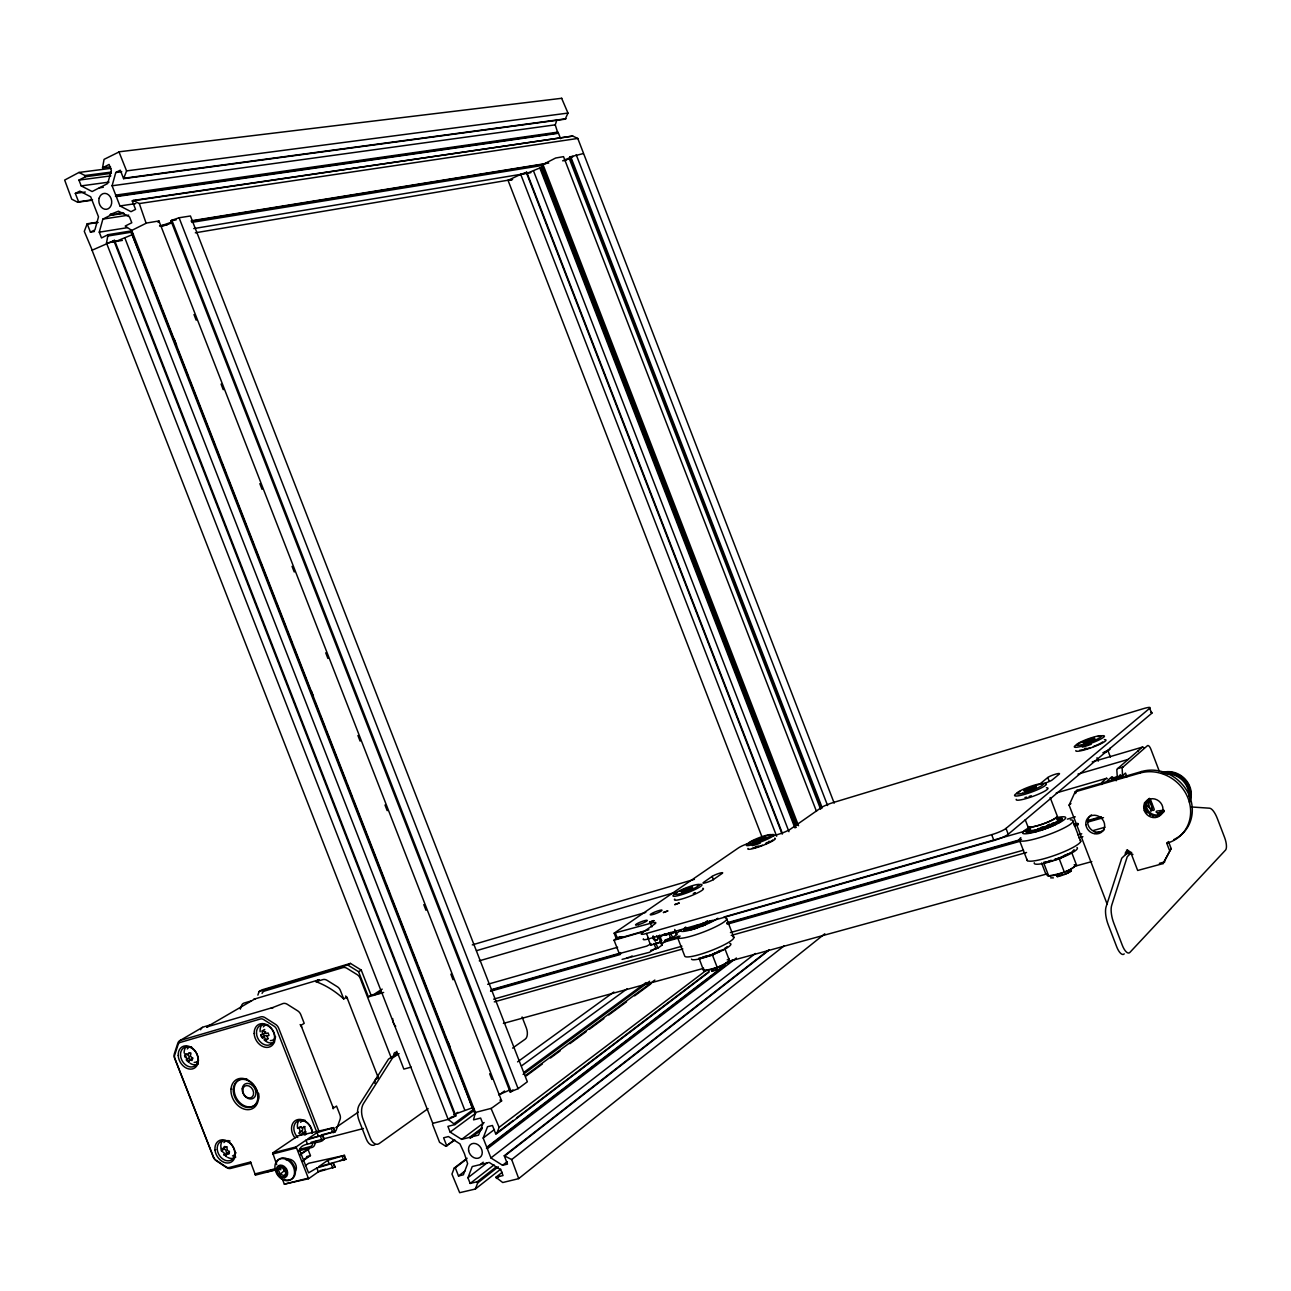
<?xml version="1.0" encoding="UTF-8"?>
<svg xmlns="http://www.w3.org/2000/svg" width="1291" height="1291" viewBox="0 0 1291 1291"><rect width="100%" height="100%" fill="white"/><g stroke="black" fill="none" stroke-linecap="round" stroke-linejoin="round"><path stroke-width="1.5" d="M650.277 944.189L646.726 946.125L619.277 953.613L620.455 952.58M619.277 953.613L614.032 940.122L617.727 937.395M224.069 1154.977L224.198 1153.008L221.406 1150.846L221.552 1148.57L224.489 1148.441L224.618 1146.456L226.732 1147.199L227.571 1150.701L229.395 1151.346L229.233 1153.621L227.426 1152.976L226.167 1155.735L225.118 1155.51L224.069 1154.977L226.603 1153.299L225.764 1149.813L223.956 1149.168L221.406 1150.846M228.701 1154.041L228.83 1152.072M299.722 1150.281L299.867 1149.2C302.562 1139.985 330.722 1145.666 322.185 1135.209L307.742 1138.969L317.021 1132.627L333.804 1127.608L297.963 1135.838L272.708 1152.976L276.726 1164.676M312.487 1144.504A5.067 3.889 58.4 0 1 310.292 1146.586L299.302 1149.426L308.549 1172.873L316.844 1168.016L333.078 1163.11L335.208 1166.886L318.344 1171.825L308.565 1178.731L296.123 1146.908L305.967 1140.179L322.185 1135.209M184.597 1055.812L185.258 1053.763L188.308 1054.489L188.889 1052.714L190.874 1053.989L190.277 1055.764L192.649 1058.539L191.972 1060.589L190.261 1059.475L188.357 1061.638L187.324 1061.121L186.307 1056.909L184.597 1055.812L187.179 1054.263L189.551 1057.022L186.372 1060.347M1150.975 810.651L1151.007 810.49A5.454 2.114 46.4 0 0 1150.991 809.909M131.811 230.831L108.008 234.688L101.505 237.947L99.262 232.17L102.877 219.099L110.09 215.452L124.033 213.322M560.601 138.702L558.503 133.263L116.303 196.603L112.091 185.775L115.754 172.542L120.289 170.186L123.597 178.658L565.216 119.159L567.975 113.075L561.65 98.31M110.09 215.452L110.364 214.419L114.35 213.806M482.334 1127.737L469.44 1137.419L461.629 1139.372L450.139 1132.094L447.912 1126.381L454.932 1124.59L448.187 1119.426L106.508 243.047L108.008 234.688M123.597 178.658L126.566 170.896L119.014 151.967L104.055 159.374L102.538 167.846L110.526 166.829M188.357 1061.638L192.843 1057.926M240.336 1009.142L241.482 1005.737A6.326 4.89 61.2 0 1 244.144 1003.026L250.793 1001.041M257.877 995.119L259.088 991.536L261.847 989.907L350.442 963.393L361.254 970.074L371.066 995.216L368.403 996.878L358.575 971.703L347.763 965.006L259.088 991.536M115.432 196.167L557.777 132.925L555.243 124.84L557.002 119.643M265.543 1031.525L265.042 1033.01L260.814 1035.043L261.75 1037.431L264.881 1037.867L265.704 1039.949L267.64 1039.384L267.334 1035.834L269.028 1035.35L268.092 1032.945L266.398 1033.429L263.106 1030.557L262.202 1030.993L262.509 1034.559L260.814 1035.043M315.956 1141.228L314.697 1144.778A6.697 5.148 58.4 0 1 311.809 1147.505L298.624 1150.91M467.1 1158.221L454.271 1168L451.947 1174.084L459.661 1192.69L475.33 1189.043L500.714 1169.13M469.44 1137.419L470.36 1137.984L481.963 1128.641M496.244 1166.87L477.218 1181.749L470.166 1183.444L467.939 1177.747L472.232 1166.564L480.058 1164.643L483.254 1162.19M768.29 950.273L504.248 1155.768L507.508 1164.111L502.554 1165.305L490.919 1157.93L483.173 1138.049L487.514 1126.72L492.452 1125.478L495.696 1133.821L496.745 1133.563L709.356 971.8M480.058 1164.643L489.176 1162.433L500.811 1169.807L503.038 1175.552L495.905 1177.263L502.732 1182.524L518.579 1178.683L824.82 933.764M475.33 1189.043L477.686 1182.943L498.294 1166.822M496.745 1133.563L499.133 1127.333L706.145 970.429M647.759 937.686L650.664 945.173L660.346 942.43L661.621 940.639L659.507 935.184M660.346 942.43L661.621 940.639M674.16 932.57L675.403 930.795L674.16 932.57L664.526 935.313L664.139 934.329L658.943 938.041M834.196 803.147L577.787 138.444L572.736 136.071L133.215 200.428L132.263 200.912L135.555 209.368L131.004 211.676L119.95 205.947L116.303 196.603M1107.178 904.2L1069.093 805.132L1075.161 791.851L1077.017 790.27L1141.583 771.534A38.504 34.792 39.6 0 1 1188.624 794.013A38.504 34.792 39.6 0 1 1173.729 839.634M1075.5 793.594L1077.017 790.27M1125.526 854.577A3.066 2.743 40.6 0 1 1127.188 851.043A3.066 2.743 40.6 0 1 1130.981 853.077L1137.678 870.473L1163.11 863.582L1171.147 848.558L1168.468 841.554L1166.774 843.249L1169.452 850.269M1163.11 863.582L1171.147 848.558M130.988 231.912L131.73 230.427L146.577 223.036L158.938 220.955L501.618 1100.9L491.419 1108.307L475.427 1112.439L473.765 1111.567L130.988 231.912L149.336 276.871M133.376 234.22L113.673 242.337M305.999 1131.868L304.482 1131.771L300.932 1134.87L299.141 1133.062L300.206 1131.642L298.883 1127.398L304.724 1127.721L305.806 1134.418M158.115 222.455L158.938 220.955M518.708 1178.57L511.688 1159.56L504.248 1155.768M299.141 1133.062L302.691 1129.964L302.417 1128.237L300.868 1126.672L298.382 1128.334M300.932 1134.87L303.514 1133.546L305.063 1135.112M286.505 1168.871L280.002 1174.342A9.908 6.229 78 0 0 278.275 1169.888A9.957 1.598 -45.4 0 0 280.55 1166.87A9.779 4.68 3 0 1 284.553 1168.307A9.925 6.229 78 0 1 286.279 1172.744A9.957 1.581 -45.4 0 1 284.004 1175.746A9.779 4.712 2.9 0 0 280.002 1174.326M432.695 1123.17L92.081 250.325M1138.404 750.555L1138.178 751.54M92.403 250.083L114.56 240.368L455.852 1115.86L448.187 1119.426L432.743 1123.364L432.566 1124.38L439.569 1142.309L445.815 1146.295L454.884 1140.034M796.499 825.53L541.332 165.329L555.63 158.018L563.538 156.647L816.477 811.377M526.793 173.365L540.848 167.556L795.934 827.515M305.434 1165.563L308.694 1163.288L344.632 1155.348L327.833 1160.286L318.619 1166.774L346.117 1159.14L340.082 1160.561M1075.161 791.851L1139.84 773.099L1141.583 771.534M1111.486 778.812L1122.654 775.568L1125.494 773.067L1126.93 776.811M1069.093 805.132L1070.949 803.535M317.021 1132.627L318.506 1136.403L335.289 1131.4L322.056 1134.741M643.499 938.831A10.861 1.646 -21.2 0 0 648.631 938.864L993.909 840.489A11.797 1.904 -20 0 0 1008.239 834.244L1151.669 713.342L1149.732 708.275A10.36 1.404 -19.7 0 0 1143.358 708.662L832.985 802.631A9.57 1.243 -20.6 0 0 821.173 807.666L790.415 829.161A9.747 1.307 -20.8 0 1 778.263 834.357L772.776 836.003M648.873 929.714L617.518 938.702L616.21 938.444L614.161 933.183L650.503 923.339A10.731 1.581 -21.2 0 1 654.666 924.066L642.353 932.683A10.861 1.63 -21.2 0 0 646.533 933.458L991.666 834.664A11.797 1.872 -20 0 0 1005.996 828.419L1149.732 708.275M1047.759 777.537L1040.788 783.266A6.471 0.952 -19.9 0 0 1044.5 783.25A6.471 0.952 -19.9 0 0 1052.294 779.877L1059.201 774.164A6.439 0.952 -19.9 0 0 1055.489 774.197A6.439 0.952 -19.9 0 0 1047.759 777.537L1049.147 781.136M1163.82 811.41L1160.012 813.346L1156.542 812.572A5.471 1.759 11.6 0 1 1156.236 812.152A4.809 1.614 15.4 0 1 1157.43 810.99A5.487 1.759 11.6 0 1 1158.317 810.877L1163.772 810.167M496.373 1178.473L499.536 1175.972M495.905 1177.263L502.231 1172.293M502.554 1165.305L507.298 1161.593M511.688 1159.56L784.25 945.787M505.297 1155.51L769.21 950.031M470.166 1183.444L494.017 1164.853M490.919 1157.93L755.364 953.484M467.939 1177.747L487.062 1162.933M466.519 1159.189L455.287 1167.742L458.515 1175.988L464.873 1171.082M486.755 1147.263L723.154 966.523M486.417 1148.151L724.429 966.088M727.624 963.635L732.417 959.971M487.336 1148.732L736.403 958.003M495.696 1133.821L513.285 1120.443M516.497 1118.006L708.404 972.058M483.173 1138.049L494.421 1129.528M470.36 1137.984L481.624 1129.528M461.629 1139.372L484.157 1122.524M445.815 1146.295L453.867 1140.292M510.139 1091.976L518.111 1088.668L527.341 1081.793L190.439 215.984L179.078 217.759L171.881 220.261L170.928 220.745L510.139 1091.976L512.963 1089.894M454.932 1124.59L474.41 1110.26M523.097 1074.435L649.68 981.257M473.765 1111.567L451.721 1052.859M499.682 1094.558L504.523 1090.976M525.534 1075.468L654.86 980.047M450.139 1132.094L476.024 1112.971M526.195 1075.936L542.365 1063.978M550.466 1058.007L560.165 1050.842M569.88 1043.661L586.066 1031.719M589.293 1029.33L603.865 1018.567M608.723 1014.984L626.522 1001.848M634.607 995.861L650.793 983.92M622.084 959.374L649.47 952.306L655.812 948.24M454.464 1123.396L473.942 1109.066M524.275 1072.079L646.016 982.58M448.187 1119.426L451.447 1117.038M454.69 1114.666L457.95 1112.293M521.451 1065.946L627.297 988.696M517.578 1061.88L613.838 992.037M1066.818 854.335L1071.756 852.673L1076.549 865.164L1070.739 869.343A15.008 2.679 -19.7 0 1 1055.07 875.137A15.008 2.679 -19.7 0 1 1047.34 875.04M661.363 944.27L670.513 937.718M650.583 950.45L657.861 948.127L662.17 945.044L660.153 939.864M665.317 939.913L672.53 937.605L676.758 934.571L674.757 929.455M428.096 1108.614L379.086 1143.632A9.957 5.955 77 0 1 370.404 1138.146L363.142 1119.539A14.12 8.456 76.7 0 1 363.465 1103.611L392.48 1058.039L399.064 1053.617M1059.185 858.015A19.413 3.357 -19.7 0 1 1054.376 859.725L1059.33 859.08L1065.172 854.9M650.664 945.173L651.051 943.64M664.526 935.313L674.919 932.021M512.592 1048.098L525.243 1039.142A9.069 5.003 75.3 0 0 526.292 1027.797L522.08 1016.969M304.014 1159.399L307.887 1156.72M712.148 876.411L703.579 882.366A5.971 0.839 -21 0 0 706.048 882.641A5.971 0.839 -21 0 0 713.552 879.429L722.072 873.491A5.922 0.823 -21 0 0 719.571 873.232A5.922 0.823 -21 0 0 712.148 876.411L713.439 879.768M302.272 1161.271L310.437 1155.606L307.71 1148.619M761.771 836.358L508.041 180.353L520.725 174.35L526.776 172.3L782.491 833.663M301.287 1153.428L309.324 1148.538L300.077 1154.912M278.259 1169.904L282.519 1166.967L284.246 1171.389L286.909 1172.341M614.161 933.183L738.678 847.751A9.731 1.307 -20.9 0 1 749.732 842.91M267.689 1171.227L266.608 1171.97L275.887 1169.598M335.821 1127.592L358.317 1112.1M227.038 1146.763L224.101 1146.892L223.956 1149.168M728.527 958.116L729.496 960.633L723.622 964.651A13.814 2.34 -21 0 1 709.227 969.993A13.814 2.34 -21 0 1 703.837 969.412M699.141 958.955L705.467 956.211L712.519 955.243L716.941 952.242M643.612 931.634L614.113 940.187M583.274 153.581L569.847 156.986L821.399 808.214M382.201 989.116L376.149 992.908A4.809 2.856 74.8 0 0 374.987 994.764M253.972 999.186L319.103 979.788L315.988 981.66A80.3 62.42 59.7 0 1 343.713 998.944L346.779 997.039L378.295 1077.807L375.294 1079.857A80.3 62.42 59.7 0 1 374.777 1083.31M265.704 1039.949L268.221 1038.4M261.75 1037.431L265.978 1035.398L267.415 1036.318M262.202 1030.993L264.736 1029.46M540.751 168.492L542.865 167.378M358.575 971.703L361.254 970.074M347.763 965.006L350.442 963.393M146.125 223.23L139.299 203.558L133.215 200.428M254.488 999.153L206.738 1026.958L272.788 1007.529L283.019 1003.527A6.6 5.132 60.7 0 1 287.231 1004.269L297.688 1010.853A6.616 5.148 60.4 0 1 300.851 1014.758L304.208 1023.343L300.981 1025.344L333.352 1108.211L336.515 1106.064L339.872 1114.649A6.633 5.132 58.4 0 1 340.082 1119.362L336.305 1129.867A6.616 5.116 58.3 0 1 333.449 1132.578M179.643 1040.756L202.445 1027.378M632.154 955.953L630.557 956.744M110.865 168.346L78.977 172.445L64.663 180.078L71.731 199.169L77.654 202.267L91.596 200.266M103.312 187.276L99.326 187.841L92.129 191.536L81.204 185.888L78.945 180.094L85.416 176.738L111.381 173.333M102.538 167.846L109.073 164.441L111.349 170.283L107.702 183.516L99.326 187.841M92.532 199.782L78.59 201.783L75.33 193.408L79.784 191.116L90.693 196.781L98.503 216.823L94.905 229.895L90.435 232.138L87.175 223.779L84.286 231.379L92.29 250.341M77.654 202.267L78.59 201.783M110.364 214.419L118.482 211.191L129.52 216.92L131.795 222.746L125.211 226.054L131.73 230.427L475.427 1112.439L473.539 1119.862L480.639 1118.054L482.882 1123.799L478.541 1135.128L470.699 1137.097M111.316 241.998L114.56 240.368M1102.901 752.782L1107.807 750.345L1110.405 757.107M1087.861 740.05L1083.504 742.196L1094.51 738.888L1087.861 740.05L1089.104 743.309M686.812 888.611L682.132 890.871L682.39 891.661L687.377 890.209L692.073 887.95L691.782 887.159L686.812 888.611L688.055 891.823M572.736 136.071L132.263 200.912M522.5 174.285L526.776 172.3M541.332 165.329L547.562 162.569M564.135 160.1L573.107 156.469L569.847 156.986M453.706 1114.633L473.426 1107.388M498.665 1094.881L509.509 1090.104M727.22 959.842A13.814 2.34 -21 0 1 729.367 960.278L729.141 961.004C721.927 966.539 712.487 969.186 703.643 970.558L698.98 958.1M1051.197 860.258L1043.854 863.356L1048.647 875.847C1057.862 874.249 1068.415 872.022 1075.581 865.712L1075.355 865.051A15.008 2.679 -19.7 0 0 1074.177 864.76M1163.933 811.829L1157.866 813.217L1163.707 810.377M622.036 936.653L619.18 937.54M629.282 957.244L626.813 957.906M160.31 226.086L171.574 222.165M161.601 226.506L170.961 223.23M718.425 951.241L725.009 949.046M491.048 1108.436L499.133 1127.333M315.988 981.66L322.879 979.611A6.455 5.083 60.5 0 1 327.043 980.321L337.322 986.727A6.471 5.099 60.3 0 1 340.421 990.536L343.713 998.944M472.296 944.883L694.397 879.332M1092.218 761.916L1142.438 747.102M210.062 1025.006L203.333 1026.99A6.471 4.938 61.3 0 0 200.638 1029.734M476.492 950.676L675.774 892.194M1078.001 774.116L1128.35 759.35M1117.667 768.581L1123.025 767.015M479.268 960.843L645.774 912.398M1056.216 792.964L1106.548 778.312M1111.341 778.457L1122.524 775.213L1122.169 768.565A2.243 0.807 72.2 0 1 1122.363 767.596L1147.457 745.682A5.406 1.904 72.1 0 1 1150.927 749.329L1159.286 771.195M371.066 995.216L380.587 992.44M368.403 996.878L383.653 992.456M189.567 1053.327L190.89 1052.94M487.675 984.291L617.614 947.255M724.122 916.965L1024.844 831.194M1067.383 819.139L1075.258 816.832M492 989.455L620.003 953.145M664.623 940.51L680.131 936.104M726.688 922.904L1021.504 839.311M1073.87 824.465L1077.743 823.368M1087.442 820.624L1101.013 816.767M653.375 944.076L661.121 941.881M490.628 990.407L620.568 953.581M665.172 940.929L678.743 937.088M727.22 923.355L1020.068 840.36M1074.37 824.965L1078.243 823.868M1087.942 821.124L1101.513 817.268M490.548 991.246L620.503 954.436M663.187 942.349L678.695 937.96M727.188 924.211L1020.1 841.264M1074.402 825.885L1078.292 824.788M1087.99 822.028L1103.498 817.639M619.906 936.653L619.051 936.863M493.63 999.153L681.906 946.222M730.432 932.57L1023.521 850.156M1077.872 834.874L1081.745 833.776M1093.396 830.5L1105.031 827.224M494.308 1001.864L682.842 948.917M731.255 935.41L1026.571 852.48M1078.889 837.875L1082.891 836.681M1094.542 833.405L1102.304 831.226M679.582 930.585L680.438 930.585L675.935 933.829L676.758 934.571M503.393 1023.408L703.643 968.331M728.56 961.488L1047.179 873.862M1074.08 866.471L1091.815 861.597M397.741 1053.989L395.094 1054.715A3.211 1.904 75.7 0 0 395.449 1055.441M1126.188 853.932L1131.642 852.431L1127.253 856.691L1111.712 905.265A16.622 6.213 73.4 0 0 1113.875 923.355L1122.315 945.319A11.732 4.373 73.6 0 0 1129.851 952.451L1225.546 850.059A10.538 3.566 72.7 0 0 1224.594 837.472L1217.381 818.623A15.105 5.132 72.6 0 0 1209.522 808.198L1191.512 806.972M1159.366 863.34L1164.805 861.872M411.2 1067.108L403.857 1069.109L398.08 1054.279A2.566 2.033 58.4 0 0 395.175 1052.455A2.566 2.033 58.4 0 0 394.11 1055.376M323.073 1138.969L363.416 1128.512M311.034 1142.309L321.862 1139.501M272.708 1152.976L296.123 1146.908M272.562 1154.041L295.978 1147.989M276.564 1169.711L255.457 1175.084L250.535 1162.013L229.185 1167.516A4.954 3.744 59.2 0 1 226.038 1166.854L215.871 1160.125A4.954 3.728 59.4 0 1 213.515 1157.156M452.334 1116.763L455.852 1115.86M306.58 1156.591L310.437 1155.606M275.984 1168.565L255.182 1173.874L255.457 1175.084M269.545 1170.743L275.112 1169.339M320.103 1170.582L325.526 1169.21M282.261 1178.844L284.343 1184.154L307.823 1178.28M308.565 1178.731L284.343 1184.154M454.271 1168L455.287 1167.742M458.515 1175.988L463.356 1174.81L467.632 1163.643L464.405 1153.589L459.919 1143.858L448.445 1136.564L443.604 1137.791L446.831 1146.037M195.344 232.8L512.608 179.449M508.138 180.353L511.817 179.739M106.508 243.047L122.371 240.4M193.763 228.572L530.908 172.655M568.072 159.261L570.315 158.906M159.535 225.925L167.475 224.65M191.31 220.793L548.723 163.053M562.634 160.81L566.604 160.165M191.31 221.213L542.365 164.425M108.476 235.914L132.279 232.041M191.762 222.375L542.736 165.377M90.435 232.138L94.404 231.509M99.262 232.17L127.115 227.716M170.928 220.745L176.092 219.906M87.175 223.779L97.132 222.246M88.224 223.956L98.181 222.407M102.877 219.099L128.729 215.129M118.352 213.209L122.338 212.595M111.236 214.871L123.194 213.047M119.95 205.947L135.845 203.591M139.299 203.558L577.787 138.444M115.722 195.119L558.051 132.102M75.33 193.408L85.303 192.036M112.091 185.775L555.243 124.84M81.204 185.888L109.073 182.112M124.549 178.158L566.039 118.756M78.945 180.094L110.832 175.883M78.977 172.445L84.948 175.528L110.913 172.123M126.566 170.896L567.975 113.075M115.754 172.542L121.741 171.751M118.675 151.854L561.795 98.277M1053.424 877.88L1050.6 877.848M303.643 1126.591L305.16 1126.672M1075.355 865.051L1076.549 865.164M1048.647 875.847L1045.678 873.652L1041.595 863.017M662.17 945.044L660.153 941.155M499.907 1100.077L501.618 1100.9M190.939 1060.072L188.954 1058.798M226.603 1153.299L227.652 1153.831M303.417 1133.191L301.626 1131.384M1116.199 780.781L1112.519 777.021A2.275 0.823 72.3 0 0 1111.793 776.811L1107.71 780.377A5.648 2.066 72.4 0 0 1107.145 781.813M264.284 1035.882L263.348 1033.494M391.415 1058.297L360.237 978.4A6.39 5.067 60.2 0 0 357.171 974.64L346.972 968.331A6.374 5.051 60.5 0 0 342.841 967.637L264.607 991.02A6.261 4.874 61.1 0 0 262.057 993.376M333.546 1127.931L335.031 1131.739M344.39 1155.687L345.875 1159.496M333.159 1127.656L334.643 1131.465M344.003 1155.397L344.987 1157.93M331.416 1128.867L332.9 1132.659M342.26 1156.623L343.745 1160.431M322.556 1135.483L324.057 1139.324M333.465 1163.417L334.966 1167.242M320.41 1136.419L321.911 1140.26M331.319 1164.353L332.82 1168.177M327.833 1160.286L329.318 1164.079M305.967 1140.179L307.452 1143.987M316.844 1168.016L318.344 1171.825M213.515 1157.156L174.914 1058.588A4.938 3.744 61.3 0 1 174.705 1055.037L178.142 1044.532A4.954 3.76 61.4 0 1 180.207 1042.434L260.411 1018.986A5.051 3.905 60.8 0 1 263.638 1019.567L274.144 1026.232A5.067 3.921 60.5 0 1 276.564 1029.25L316.069 1130.319A5.067 3.905 58.5 0 1 316.44 1131.691M615.468 933.441L617.518 938.702M179.078 217.759L518.111 1088.668M171.881 220.261L511.171 1091.718M193.989 314.536L196.184 320.184M221.068 384.072L223.262 389.704M259.846 483.673L262.041 489.305M292.056 566.362L294.251 571.994M325.719 652.81L327.914 658.442M357.914 735.499L360.124 741.131M384.992 805.019L387.203 810.667M423.787 904.62L425.982 910.268M450.866 974.156L453.06 979.804M489.66 1073.757L491.855 1079.405M174.366 339.388L176.56 345.02M311.212 690.588L313.406 696.22M448.058 1041.772L450.252 1047.404M150.805 280.631L161.052 306.935M162.521 310.695L176.431 346.391M177.884 350.151L188.147 376.456M189.599 380.216L215.226 445.976M216.694 449.736L220.358 459.128M221.826 462.888L226.215 474.152M228.41 479.8L247.452 528.648M248.905 532.408L254.037 545.56M255.505 549.304L259.152 558.713M260.621 562.456L274.531 598.169M276 601.929L286.247 628.233M287.715 631.977L292.105 643.257M294.3 648.889L313.342 697.737M314.794 701.497L318.457 710.889M319.926 714.649L325.058 727.801M326.51 731.561L345.552 780.41M347.021 784.17L352.136 797.322M353.605 801.082L384.363 879.994M385.815 883.754L390.221 895.034M392.416 900.666L411.442 949.514M412.91 953.274L416.573 962.666M418.042 966.426L443.652 1032.187M445.121 1035.947L450.252 1049.099M125.017 238.383L464.647 1109.824M113.786 240.497L455.207 1116.328M84.948 175.528L85.416 176.738M477.218 1181.749L477.686 1182.943M576.189 154.646L827.596 805.552M570.687 156.598L822.27 807.94M569.17 158.309L820.608 809.231M542.785 164.022L798.532 825.724M541.817 165.248L796.902 825.256M540.639 167.733L795.659 827.499M539.848 168.024L794.869 827.821M533.538 170.977L788.962 831.694M526.276 172.381L782.072 833.954M520.725 174.35L776.666 836.261M726.655 918.724L733.837 937.266M724.703 948.24L729.496 960.633M712.519 955.243L717.021 966.878M677.565 937.556L684.746 956.098A26.288 4.276 -21 0 0 713.907 949.498A26.288 4.276 -21 0 0 732.578 936.572M670.529 932.473L672.53 937.605M668.706 933.07L670.755 938.363M664.913 933.796L665.285 934.765M658.733 935.733L660.847 941.187M650.503 923.339L651.874 926.89M653.101 935.894L655.166 941.204M655.844 942.946L657.861 948.127M653.988 943.543L656.07 948.901M646.533 933.458L648.631 938.864M1073.015 821.463L1080.712 841.49M1050.164 797.564L1057.2 815.864A15.718 2.534 -19.8 0 1 1043.386 823.884A15.008 2.404 -19.8 0 1 1028.701 826.789M1059.33 859.08L1064.139 871.603M1025.232 819.72L1028.056 827.047M1019.616 840.635L1027.297 860.581M1005.996 828.419L1008.239 834.244M991.666 834.664L993.909 840.489M1120.152 774.632L1121.572 778.36M1117.296 777.134L1116.828 770.13A2.243 0.823 72.3 0 1 1117.005 769.162L1142.212 747.231A5.406 1.92 72.1 0 1 1144.197 748.118M1096.995 757.72L1098.302 761.109M702.82 967.976L703.643 970.558M250.535 1162.013L250.825 1163.239L230.686 1168.42A6.568 4.954 59.2 0 1 226.554 1167.548L216.339 1160.787A6.552 4.938 59.4 0 1 213.241 1156.881L174.656 1058.346A6.536 4.954 61.3 0 1 174.382 1053.666L177.819 1043.144A6.552 4.97 61.4 0 1 180.53 1040.368L260.75 1016.888A6.681 5.164 60.8 0 1 265.01 1017.647L275.548 1024.344A6.697 5.18 60.5 0 1 278.727 1028.298L318.248 1129.399A6.713 5.164 58.5 0 1 318.78 1131.642M378.941 993.618A4.809 2.84 74.8 0 1 380.087 991.762M375.036 1144.665A9.957 5.971 77.1 0 1 366.354 1139.195L359.092 1120.604A14.104 8.472 76.8 0 1 359.431 1104.676L388.51 1059.12L396.724 1053.617A2.566 2.033 58.4 0 1 396.918 1051.294M1132.901 854.577A3.776 1.372 72.9 0 1 1132.465 854.029M1101.691 784.525A5.632 2.082 72.4 0 1 1102.288 781.959L1106.403 778.392A2.275 0.839 72.3 0 1 1107.113 778.586M1124.235 953.888A11.716 4.389 73.6 0 1 1116.683 946.755L1108.259 924.824A16.605 6.229 73.4 0 1 1106.113 906.75L1121.766 858.192L1127.285 852.883A3.066 2.743 40.5 0 1 1127.721 850.091M1127.576 850.22A3.776 1.388 72.9 0 1 1128.899 853.69M395.708 1026.329A8.375 6.649 58.9 0 1 392.706 1018.599M1139.84 773.099A38.585 34.841 39.7 0 1 1188.107 798.354A38.585 34.841 39.7 0 1 1166.774 843.249M1163.853 811.2A10.005 9.037 39.6 0 1 1149.022 813.298A10.005 9.037 39.6 0 1 1149.329 798.419M1104.418 829.5A9.876 8.859 42.4 0 1 1090.266 828.661A9.876 8.859 42.4 0 1 1091.428 814.895M1128.689 851.447A5.648 2.066 72.8 0 1 1126.51 850.059M1049.696 824.126A9.376 1.517 -19.8 0 1 1047.759 825.046M1043.241 826.773A9.376 1.517 -19.8 0 1 1040.982 827.466M1056.732 816.719A15.008 2.404 -19.8 0 1 1043.338 823.771A15.718 2.534 -19.8 0 1 1027.878 826.401M1056.716 819.333A15.008 2.437 -19.8 0 1 1044.693 827.241A15.008 2.437 -19.8 0 1 1030.654 828.693M1057.281 876.67A9.925 1.791 -19.7 0 0 1071.417 870.844A9.925 1.791 -19.7 0 1 1070.287 871.554M1068.658 872.49A9.925 1.791 -19.7 0 1 1064.284 874.427M1059.427 876.024A9.925 1.791 -19.7 0 1 1057.232 876.557M1070.029 870.699A7.988 1.436 -19.7 0 1 1069.642 871.215M1068.754 871.877A7.988 1.436 -19.7 0 1 1067.447 872.619M1061.96 874.878A7.988 1.436 -19.7 0 1 1060.024 875.459M1058.265 875.895A7.988 1.436 -19.7 0 1 1056.813 876.137M1035.818 785.38A16.896 2.517 -19.9 0 1 1044.258 786.251A16.896 2.517 -19.9 0 1 1020.245 795.466A16.896 2.517 -19.9 0 1 1020.245 791.367M1046.42 787.752A16.896 2.534 -19.9 0 1 1034.866 795.643A16.896 2.534 -19.9 0 1 1016.227 799.339M1031.299 795.74A9.376 1.404 -19.9 0 1 1029.04 796.45M1074.064 849.591A19.413 3.357 -19.7 0 1 1073.111 850.834M1067.786 854.222A19.413 3.357 -19.7 0 1 1063.752 856.127M1049.68 861.162A19.413 3.357 -19.7 0 1 1045.403 862.21M1077.001 847.525A22.899 3.97 -19.7 0 1 1057.006 859.467A22.899 3.97 -19.7 0 1 1034.285 862.791M1080.26 840.28A28.58 4.89 -19.8 0 1 1055.296 855.142A28.58 4.89 -19.8 0 1 1026.99 859.338M1070.352 819.866A28.58 4.68 -19.8 0 1 1047.55 834.987A28.58 4.68 -19.8 0 1 1020.842 837.649M1056.264 817.768A22.899 3.712 -19.8 0 1 1060.782 821.947A22.899 3.712 -19.8 0 1 1028.959 833.389A22.899 3.712 -19.8 0 1 1030.186 827.144M1057.975 818.236A19.413 3.147 -19.8 0 1 1057.168 823.029A19.413 3.147 -19.8 0 1 1032.429 831.92A19.413 3.147 -19.8 0 1 1029.088 828.612M1061.008 821.157A18.72 3.034 -19.8 0 1 1058.927 822.641M1055.828 824.352A18.72 3.034 -19.8 0 1 1047.534 827.967M1046.017 828.548A18.72 3.034 -19.8 0 1 1039.868 830.597M1036.963 831.436A18.72 3.034 -19.8 0 1 1034.269 832.082M1030.863 832.711A18.72 3.034 -19.8 0 1 1026.99 832.55M1061.67 819.252A18.72 3.034 -19.8 0 1 1061.944 819.995M1057.361 818.123A18.768 3.034 -19.8 0 1 1056.587 822.754A18.768 3.034 -19.8 0 1 1032.687 831.356A18.768 3.034 -19.8 0 1 1029.46 828.16M1053.262 822.819A11.974 1.936 -19.8 0 1 1051.294 823.916M1048.808 825.078A11.974 1.936 -19.8 0 1 1043.047 827.289M1040.159 828.177A11.974 1.936 -19.8 0 1 1037.528 828.854M1058.233 818.672A16.815 2.727 -19.8 0 1 1044.774 827.515A16.815 2.727 -19.8 0 1 1029.072 829.145M1072.66 851.35A18.768 3.26 -19.7 0 1 1067.512 854.626M1066.285 855.223A18.768 3.26 -19.7 0 1 1054.569 859.935M1053.02 860.435A18.768 3.26 -19.7 0 1 1045.888 862.34M1062.816 856.417A16.815 2.921 -19.7 0 1 1060.218 857.514M1058.862 858.031A16.815 2.921 -19.7 0 1 1054.699 859.516M1046.936 861.678A16.815 2.921 -19.7 0 1 1043.854 862.21M707.307 920.919A8.634 1.323 -21 0 1 706.112 921.661M704.515 922.5A8.634 1.323 -21 0 1 702.611 923.372M698.431 924.985A8.634 1.323 -21 0 1 696.43 925.615M709.743 920.886A13.814 2.13 -21 0 1 695.801 926.728A13.814 2.13 -21 0 1 687.199 927.922M725.897 965.119A9.134 1.565 -21 0 1 725.171 965.797M723.928 966.62A9.134 1.565 -21 0 1 720.233 968.476M718.038 969.38A9.134 1.565 -21 0 1 711.825 971.268M723.622 966.12A7.343 1.259 -21 0 1 722.621 966.781M721.266 967.508A7.343 1.259 -21 0 1 719.652 968.266M717.893 968.992A7.343 1.259 -21 0 1 716.102 969.638M714.391 970.154A7.343 1.259 -21 0 1 711.728 970.671M697.172 884.948A15.54 2.195 -21.1 0 1 698.237 887.869A15.54 2.195 -21.1 0 1 677.694 895.76A15.54 2.195 -21.1 0 1 676.726 892.807M679.615 891.323A15.54 2.195 -21.1 0 1 686.747 888.273M702.772 888.305A15.54 2.227 -21.1 0 1 689.701 896.341A15.54 2.227 -21.1 0 1 674.773 899.069M694.961 892.856A8.634 1.226 -21.1 0 1 693.348 893.695M720.41 950.741A17.864 2.937 -21 0 1 712.148 954.323A15.46 2.55 -21 0 0 715.876 952.742M710.679 954.872A17.864 2.937 -21 0 1 700.012 958.051M729.835 943.414A21.076 3.47 -21 0 1 714.891 953.823A21.076 3.47 -21 0 1 691.492 959.084M725.413 918.062A26.288 4.099 -21 0 1 703.466 932.037A26.288 4.099 -21 0 1 678.098 936.217M717.861 918.256A21.076 3.244 -21 0 1 693.687 929.036A21.076 3.244 -21 0 1 680.986 929.778M712.713 920.58A17.864 2.743 -21 0 1 692.67 928.762A17.864 2.743 -21 0 1 683.907 928.794M705.499 924.711A17.219 2.647 -21 0 1 701.336 926.405M697.124 927.939A17.219 2.647 -21 0 1 694.413 928.794M693.138 929.181A17.219 2.647 -21 0 1 689.668 930.053M712.164 920.354A17.267 2.647 -21 0 1 690.975 928.745A17.267 2.647 -21 0 1 685.747 927.067M707.791 921.306A11.022 1.694 -21 0 1 700.658 924.566M695.429 926.341A11.022 1.694 -21 0 1 693.202 926.906M708.033 922.145A15.476 2.372 -21 0 1 691.911 928.148A15.476 2.372 -21 0 1 685.973 927.729M727.123 946.577A17.267 2.84 -21 0 1 725.768 947.836M720.217 951.08A17.267 2.84 -21 0 1 700.513 958.148M760.318 843.104A11.667 1.565 -20.8 0 1 752.346 845.67M753.331 842.652A11.667 1.565 -20.8 0 1 755.864 841.522M764.175 838.488A11.667 1.565 -20.8 0 1 766.564 837.827M754.702 842.426A8.214 1.097 -20.8 0 1 756.187 841.667M763.836 838.73A8.214 1.097 -20.8 0 1 766.854 838.004M771.518 834.648A14.766 1.969 -20.8 0 1 766.967 839.376A14.766 1.969 -20.8 0 1 747.586 845.637A14.766 1.969 -20.8 0 1 755.59 839.795M762.674 837.068A14.766 1.969 -20.8 0 1 769.113 835.148M774.584 838.214A14.766 2.001 -20.8 0 1 762.658 845.492A14.766 2.001 -20.8 0 1 748.022 848.429M769.129 841.167A8.198 1.113 -20.8 0 1 768.516 841.7M767.419 842.361A8.198 1.113 -20.8 0 1 765.934 843.12M758.253 846.073A8.198 1.113 -20.8 0 1 755.235 846.799M1109.792 748.312A17.848 2.582 -19.8 0 1 1104.499 752.782M1091.266 744.229A12.668 1.775 -19.8 0 1 1082.261 747.118M1097.689 736.58A16.025 2.243 -19.8 0 1 1100.319 739.275A16.025 2.243 -19.8 0 1 1077.227 747.199A16.025 2.243 -19.8 0 1 1082.697 741.728M1086.409 740.227A16.025 2.243 -19.8 0 1 1094.155 737.564M1104.386 739.63A16.025 2.259 -19.8 0 1 1093.88 746.763A16.025 2.259 -19.8 0 1 1075.839 750.587M1086.231 748.199A8.908 1.259 -19.8 0 1 1084.569 748.554M1151.007 712.422A10.36 1.42 -19.7 0 1 1151.669 713.342M772.76 839.925A12.135 1.646 -20.8 0 1 765.369 844.007M762.465 845.185A12.135 1.646 -20.8 0 1 752.201 848.252M1102.708 741.922A13.168 1.856 -19.8 0 1 1093.364 746.521M1090.12 747.699A13.168 1.856 -19.8 0 1 1086.925 748.715M1084.02 749.506A13.168 1.856 -19.8 0 1 1079.776 750.232M1026.732 797.128A9.763 1.469 -19.9 0 1 1024.957 797.483M695.204 892.807A8.972 1.275 -21.1 0 1 693.525 893.662M656.49 935.878A2.695 2.259 55.4 0 1 657.474 939.396A2.695 2.259 55.4 0 1 654.359 940.026A2.695 2.259 55.4 0 1 653.085 936.588M657.716 939.493A2.695 2.259 55.4 0 1 653.714 936.653M286.086 1159.851A7.472 5.697 58.3 0 1 294.316 1162.174A7.472 5.697 58.3 0 1 295.284 1171.373M280.776 1169.824A6.245 4.744 58.4 0 1 280.502 1168.678M277.162 1161.255A11.78 8.956 58.4 0 1 293.67 1165.015A11.78 8.956 58.4 0 1 287.409 1180.055M286.134 1179.877A11.78 8.956 58.4 0 1 284.214 1179.264M282.342 1178.263A11.78 8.956 58.4 0 1 281.745 1177.844M279.55 1175.811A11.78 8.956 58.4 0 1 279.066 1175.23M277.065 1171.954A11.78 8.956 58.4 0 1 276.774 1171.26M276.161 1163.562A11.78 8.956 58.4 0 1 276.855 1161.787M275.612 1171.179A11.78 8.956 58.4 0 1 285.892 1159.27A11.78 8.956 58.4 0 1 292.702 1178.054A11.78 8.956 58.4 0 1 275.871 1171.889M1157.672 813.959A5.713 0.968 -19.3 0 1 1158.656 813.346M1160.044 812.668A5.713 0.968 -19.3 0 1 1161.367 812.12M1147.247 806.149A5.664 2.017 72.5 0 1 1147.053 805.439M1148.296 800.404A5.664 2.017 72.5 0 1 1150.555 803.502M1150.959 804.519A5.664 2.017 72.5 0 1 1151.717 807.666M1151.782 809.183A5.664 2.017 72.5 0 1 1150.878 811.103M1148.312 801.824A4.535 1.614 72.5 0 1 1151.733 804.745A4.535 1.614 72.5 0 1 1150.862 809.538A4.535 1.614 72.5 0 1 1148.215 802.373M1161.271 772.825A21.834 19.785 38.9 0 1 1184.96 778.957A21.834 19.785 38.9 0 1 1189.463 802.389M1164.369 772.728A20.882 18.929 38.9 0 1 1172.18 772.599M1174.794 773.228A20.882 18.929 38.9 0 1 1177.327 774.18M1178.554 774.778A20.882 18.929 38.9 0 1 1180.894 776.181M1182.007 776.988A20.882 18.929 38.9 0 1 1189.253 786.671M1189.689 787.93A20.882 18.929 38.9 0 1 1190.318 790.479M1190.367 796.902A20.882 18.929 38.9 0 1 1189.786 799.371M1163.304 772.567A21.85 19.801 38.9 0 1 1184.928 779.974A21.85 19.801 38.9 0 1 1189.479 801.679M1163.32 773.696A20.898 18.945 39 0 1 1189.511 796.628M1163.837 810.974A9.618 8.698 39.6 0 1 1149.845 812.475A9.618 8.698 39.6 0 1 1149.668 798.5M1152.911 810.393A5.454 2.082 38.5 0 1 1152.169 810.264L1148.635 806.907L1148.829 801.566A5.325 1.162 -74.5 0 1 1149.103 800.84M1152.944 810.393A4.793 1.807 34.5 0 0 1154.154 809.247A5.454 2.082 38.5 0 0 1153.944 808.586L1150.62 799.887A5.325 1.162 -74.5 0 0 1150.442 799.581A4.664 0.92 -70.8 0 0 1149.216 800.71M1153.186 816.509A11.732 10.602 39.6 0 1 1152.476 816.267M1150.41 815.25A11.732 10.602 39.6 0 1 1149.781 814.831M1147.489 812.814A11.732 10.602 39.6 0 1 1146.989 812.233M1146.537 811.619A11.732 10.602 39.6 0 1 1145.746 810.328M1145.117 808.957A11.732 10.602 39.6 0 1 1144.52 806.827M1144.472 803.244A11.732 10.602 39.6 0 1 1144.617 802.55M1166.612 773.793A20.898 18.929 39 0 1 1188.963 796.757M275.629 1036.834A8.327 6.439 60.5 0 1 270.352 1040.578M263.316 1026.894A8.327 6.439 60.5 0 1 267.77 1024.747M297.769 1137.484A10.877 8.359 58.6 0 1 298.754 1120.669A10.877 8.359 58.6 0 1 312.035 1133.127M297.64 1128.399A10.861 8.343 58.6 0 1 299.673 1119.83M256.715 1103.24A14.879 11.377 59.9 0 1 235.398 1095.898A14.879 11.377 59.9 0 1 247.388 1079.389M258.652 1093.445A14.879 11.377 59.9 0 1 258.168 1100.416M234.429 1157.898A10.651 8.036 59.4 0 1 227.813 1157.478M226.716 1156.833A10.651 8.036 59.4 0 1 225.651 1156.058M221.455 1149.861A10.651 8.036 59.4 0 1 222.649 1140.55M235.769 1157.075A10.651 8.036 59.4 0 1 235.349 1157.382M198.201 1063.929A10.618 8.085 61.2 0 1 197.249 1064.381M196.732 1064.559A10.618 8.085 61.2 0 1 190.067 1063.268M189.019 1062.493A10.618 8.085 61.2 0 1 188.518 1062.057M188.034 1061.589A10.618 8.085 61.2 0 1 187.13 1060.557M186.711 1060.008A10.618 8.085 61.2 0 1 186.324 1059.443M185.323 1057.619A10.618 8.085 61.2 0 1 185.065 1056.974M184.177 1053.053A10.618 8.085 61.2 0 1 186.34 1046.517M274.531 1042.111A10.828 8.375 60.5 0 1 273.531 1042.595M273.014 1042.757A10.828 8.375 60.5 0 1 264.01 1039.771M262.654 1038.174A10.828 8.375 60.5 0 1 262.267 1037.593M261.557 1036.366A10.828 8.375 60.5 0 1 261.25 1035.737M260.153 1031.751A10.828 8.375 60.5 0 1 262.363 1024.392M295.01 1137.936A12.555 9.634 58.6 0 1 297.22 1119.733A12.555 9.634 58.6 0 1 312.487 1132.594M223.94 1142.616A8.182 6.181 59.4 0 1 225.118 1141.486M226.587 1140.808A8.182 6.181 59.4 0 1 230.024 1141.018M235.946 1152.573A8.182 6.181 59.4 0 1 232.493 1155.913M300.625 1122.331A8.343 6.423 58.6 0 1 305.112 1120.298M198.427 1060.331A8.166 6.213 61.2 0 1 194.15 1062.396M187.276 1048.97A8.166 6.213 61.2 0 1 188.421 1047.792M189.89 1047.082A8.166 6.213 61.2 0 1 191.552 1046.888M345.633 996.007A6.455 5.083 60.1 0 1 347.473 998.831M377.601 1076.032A6.471 5.067 58.4 0 1 377.973 1077.227M254.23 999.331A6.326 4.906 61.1 0 1 255.392 998.75M317.634 980.224A6.423 5.051 60.6 0 1 318.99 980.063M332.642 1106.371A6.633 5.132 58.6 0 1 333.175 1108.84M300.109 1024.586A6.616 5.164 60.2 0 1 301.691 1027.168M271.304 1007.964A6.6 5.116 60.8 0 1 273.046 1007.819M206.996 1027.12A6.487 4.97 61.3 0 1 208.174 1026.539M765.111 837.149L754.509 841.232L765.111 837.149M653.859 920.612L649.551 922.177L653.859 920.612M667.721 910.962L663.461 912.511L667.721 910.962M679.066 903.055L674.838 904.604L679.066 903.055M1028.975 788.155L1024.296 790.479L1031.138 789.414L1035.818 787.09L1028.975 788.155M759.398 838.537L755.025 840.635L764.611 837.746L759.398 838.537M99.165 198.152A8.053 6.39 78.9 0 0 106.588 209.287A8.053 6.39 78.9 0 0 110.106 196.587A8.053 6.39 78.9 0 0 99.165 198.152M468.601 1150.459A7.988 6.294 55.7 0 0 479.768 1157.559A7.988 6.294 55.7 0 0 477.799 1144.601A7.988 6.294 55.7 0 0 468.601 1150.459M1085.86 824.61A9.892 8.876 42.4 0 0 1100.852 832.647A9.892 8.876 42.4 0 0 1099.012 816.461A9.892 8.876 42.4 0 0 1085.86 824.61M1144.326 810.7A10.038 9.053 39.7 0 0 1160.835 814.815A10.038 9.053 39.7 0 0 1154.8 799.016A10.038 9.053 39.7 0 0 1144.326 810.7M1026.571 790.867A6.503 0.968 -20 0 0 1036.157 786.719A6.503 0.968 -20 0 0 1027.442 788.785A6.503 0.968 -20 0 0 1026.571 790.867M1022.537 793.287A14.072 2.098 -20 0 0 1043.273 784.299A14.072 2.098 -20 0 0 1024.376 788.801A14.072 2.098 -20 0 0 1022.537 793.287M684.553 891.177A5.987 0.839 -21.1 0 0 692.686 887.272A5.987 0.839 -21.1 0 0 684.052 889.806A5.987 0.839 -21.1 0 0 684.553 891.177M681.616 893.227A12.958 1.824 -21.1 0 0 699.189 884.771A12.958 1.824 -21.1 0 0 680.486 890.274A12.958 1.824 -21.1 0 0 681.616 893.227M752.363 843.313A12.297 1.646 -20.8 0 0 771.147 835.293A12.297 1.646 -20.8 0 0 755.945 838.989A12.297 1.646 -20.8 0 0 752.363 843.313M1085.796 742.438A6.165 0.855 -19.8 0 0 1094.8 738.565A6.165 0.855 -19.8 0 0 1086.409 740.647A6.165 0.855 -19.8 0 0 1085.796 742.438M1082.084 744.633A13.346 1.856 -19.8 0 0 1101.562 736.241A13.346 1.856 -19.8 0 0 1083.375 740.776A13.346 1.856 -19.8 0 0 1082.084 744.633M653.407 914.367A6.294 0.904 -21.2 0 0 662.025 910.203A6.294 0.904 -21.2 0 0 653.004 912.834A6.294 0.904 -21.2 0 0 653.407 914.367M638.561 924.63A6.358 0.936 -21.2 0 0 647.291 920.418A6.358 0.936 -21.2 0 0 638.206 923.049A6.358 0.936 -21.2 0 0 638.561 924.63M277.162 1170.84A5.842 4.438 58.4 0 0 284.891 1176.569A5.842 4.438 58.4 0 0 283.907 1167.145A5.842 4.438 58.4 0 0 277.162 1170.84M276.371 1170.727A6.794 5.164 58.4 0 0 285.376 1177.408A6.794 5.164 58.4 0 0 284.214 1166.418A6.794 5.164 58.4 0 0 276.371 1170.727M217.275 1149.587A10.667 8.053 59.4 0 0 231.315 1160.06A10.667 8.053 59.4 0 0 229.427 1142.761A10.667 8.053 59.4 0 0 217.275 1149.587M233.268 1089.152A14.895 11.377 59.9 0 0 250.938 1107.194A14.895 11.377 59.9 0 0 252.552 1083.924A14.895 11.377 59.9 0 0 233.268 1089.152M180.514 1055.215A10.651 8.085 61.2 0 0 194.07 1066.382A10.651 8.085 61.2 0 0 193.134 1049.131A10.651 8.085 61.2 0 0 180.514 1055.215M256.489 1033.236A10.844 8.392 60.6 0 0 270.464 1044.58A10.844 8.392 60.6 0 0 269.625 1026.974A10.844 8.392 60.6 0 0 256.489 1033.236M230.976 1089.265A16.573 12.652 59.9 0 0 250.632 1109.324A16.573 12.652 59.9 0 0 252.423 1083.439A16.573 12.652 59.9 0 0 230.976 1089.265M254.182 1033.526A12.523 9.683 60.6 0 0 270.319 1046.646A12.523 9.683 60.6 0 0 269.335 1026.313A12.523 9.683 60.6 0 0 254.182 1033.526M178.223 1055.505A12.281 9.327 61.2 0 0 193.876 1068.415A12.281 9.327 61.2 0 0 192.795 1048.502A12.281 9.327 61.2 0 0 178.223 1055.505M215 1150.007A12.313 9.295 59.4 0 0 231.218 1162.094A12.313 9.295 59.4 0 0 229.04 1142.132A12.313 9.295 59.4 0 0 215 1150.007M242.224 1088.846A8.262 6.31 59.9 0 0 252.035 1098.835A8.262 6.31 59.9 0 0 252.923 1085.925A8.262 6.31 59.9 0 0 242.224 1088.846M242.692 1089.911A6.6 5.035 59.9 0 0 250.519 1097.883A6.6 5.035 59.9 0 0 251.229 1087.571A6.6 5.035 59.9 0 0 242.692 1089.911"/></g></svg>
